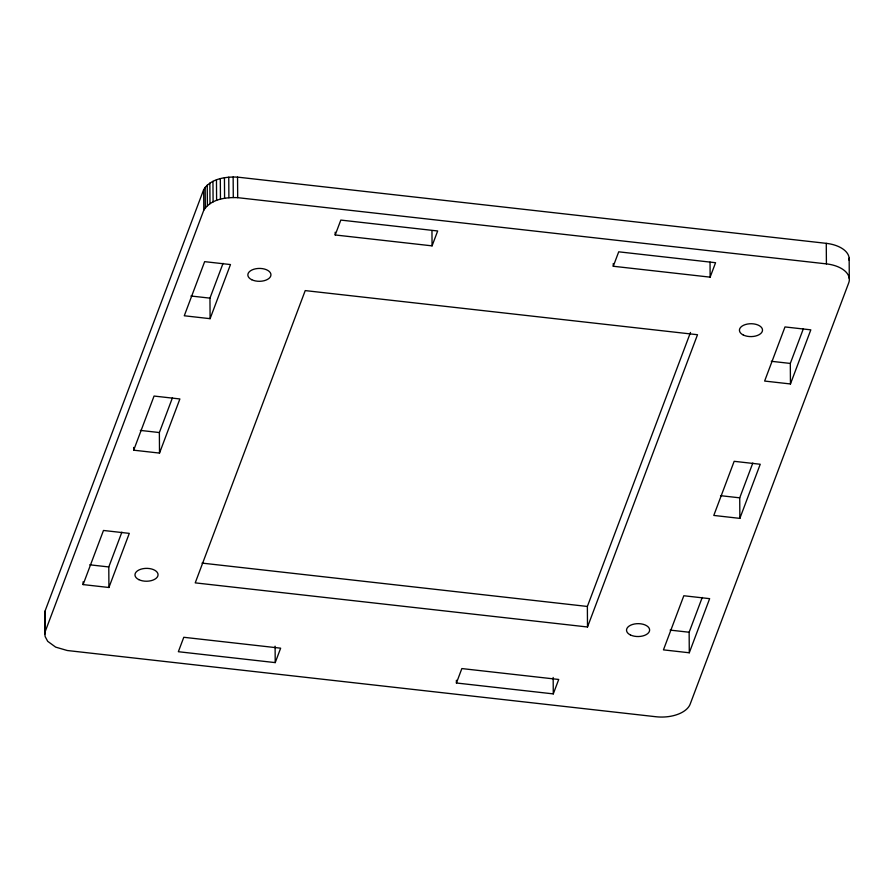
<?xml version="1.0" encoding="UTF-8"?>
<svg xmlns="http://www.w3.org/2000/svg" width="894" height="894" viewBox="0 0 894 894"><rect width="100%" height="100%" fill="white"/><g stroke="black" fill="none" stroke-linecap="round" stroke-linejoin="round"><path stroke-width="1.34" d="M44.845 634.181L45.147 631.723L203.81 210.157C210.839 199.138 225.668 197.116 237.692 197.663L826.414 263.886A28.865 16.103 -0.4 0 1 848.73 282.85L690.168 704.137A28.865 16.103 -0.4 0 1 655.972 716.742L67.251 650.508L55.651 647.122L47.695 641.322L45.181 636.629L44.845 634.181L45.002 611.183L203.676 189.617C210.693 178.599 225.523 176.576 237.547 177.124L826.268 243.347A28.865 16.103 -0.4 0 1 849.11 260.232M83.097 584.587L103.469 530.466L129.295 533.372L108.923 587.492L83.097 584.587L83.075 581.849M133.687 450.185L154.059 396.053L179.884 398.959L159.512 453.09L133.687 450.185L133.664 447.447M108.923 587.492L108.789 566.952L121.875 532.165M159.512 453.09L159.367 432.551L172.464 397.752M210.101 318.677L230.473 264.557L204.648 261.651L184.276 315.772L210.101 318.677L209.956 298.138L223.053 263.35M335.205 234.966L340.815 220.08L437.669 230.976L432.07 245.861L335.205 234.966L335.194 232.228M275.218 662.61L280.649 648.184L183.784 637.288L178.353 651.715L275.218 662.61L275.095 646.183M456.421 682.994L461.852 668.567L558.716 679.462L553.285 693.889L456.421 682.994L456.398 680.256M613.273 266.256L618.715 251.817L715.569 262.713L710.138 277.151L613.273 266.256L613.262 263.507M587.503 626.996L697.51 334.725L305.223 290.595L195.227 582.866L587.503 626.996L587.369 606.456L690.492 332.456M689.285 652.776L709.646 598.656L683.821 595.75L663.449 649.871L689.285 652.776L689.14 632.237L702.237 597.449M739.863 518.375L760.235 464.254L734.164 461.315L713.792 515.436L739.863 518.375L739.729 497.835L752.815 463.036M790.452 383.962L810.824 329.841L784.999 326.936L764.627 381.056L790.452 383.962L790.307 363.433L803.404 328.634M190.925 296.003L209.956 298.138M771.276 361.288L790.307 363.433M140.336 430.405L159.367 432.551M720.508 495.667L739.729 497.835M202.01 563.097L587.369 606.456M89.746 564.807L108.789 566.952M670.109 630.102L689.14 632.237M44.7 613.642L45.035 616.089M849.155 258.12L849.3 278.66M826.268 243.347L826.414 263.886M710.037 262.087L710.138 277.151M553.163 677.462L553.285 693.889M431.958 230.808L432.07 245.861M237.547 177.124L237.692 197.663M233.144 176.978L233.289 197.518M228.752 177.18L228.898 197.719M224.439 177.738L224.584 198.278M220.315 178.632L220.46 199.172M216.46 179.839L216.605 200.379M212.951 181.348L213.096 201.888M209.855 183.114L210.001 203.653M207.24 185.114L207.386 205.654M205.173 187.293L205.318 207.833M203.676 189.617L203.81 210.157M45.002 611.183L45.147 632.527M743.26 334.993A11.544 6.437 -0.4 0 0 762.269 331.428A11.544 6.437 -0.4 0 0 747.384 324.064A11.544 6.437 -0.4 0 0 743.26 334.993M630.371 634.93A11.544 6.437 -0.4 0 0 649.379 631.365A11.544 6.437 -0.4 0 0 634.494 623.99A11.544 6.437 -0.4 0 0 630.371 634.93M138.805 579.625A11.544 6.437 -0.4 0 0 157.813 576.071A11.544 6.437 -0.4 0 0 142.928 568.696A11.544 6.437 -0.4 0 0 138.805 579.625M251.695 279.699A11.544 6.437 -0.4 0 0 270.703 276.134A11.544 6.437 -0.4 0 0 255.818 268.759A11.544 6.437 -0.4 0 0 251.695 279.699"/></g></svg>
